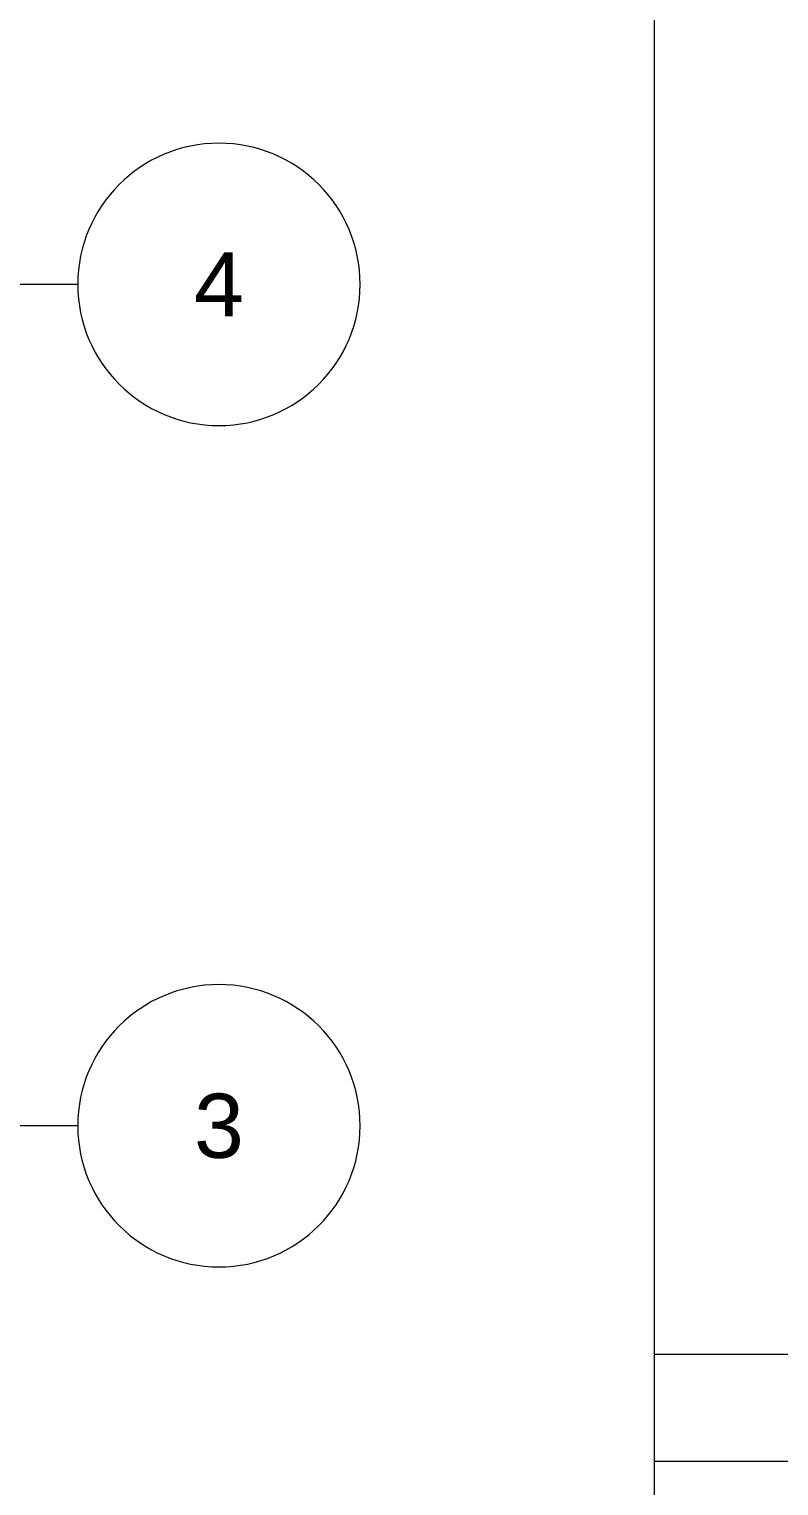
# Model space of a CAD drawing. Header units: millimetres. Extents: x -280308 to 6402717, y -14 to 2073074.
# Drawn here: x 26611 to 31867, y 564598 to 574813 of the extents above; entities that cross this region are included whole.
import ezdxf
from ezdxf.enums import TextEntityAlignment as Align

# ---------------------------------------------------------------- set-up
doc = ezdxf.new("R2010")
doc.units = ezdxf.units.MM
doc.layers.get('0').update_dxf_attribs({"lineweight": 0})
doc.layers.add('A-ANNOTATION', color=144, linetype='Continuous', lineweight=0)
doc.layers.add('A-FURN-EQPM', color=177, linetype='Continuous', lineweight=0)
doc.layers.add('A-TEXT', color=254, linetype='Continuous')
doc.styles.get("Standard").update_dxf_attribs({"font": 'arial.ttf'})

# ---------------------------------------------------------------- blocks, each defined once
blk = doc.blocks.new('KOP GAMBAR')
at = {"color": 5}
blk.add_line((342287.1, 109561.4), (342287.1, 164961.4), dxfattribs=at)
blk.add_line((342287.1, 141360.7), (352287.1, 141360.7))
at = {"ltscale": 8}
blk.add_line((342287.1, 140760.7), (352287.1, 140760.7), dxfattribs=at)
blk = doc.blocks.new('*U539')
at = {"layer": 'A-ANNOTATION', "ltscale": 0.5}
blk.add_line((0, 0), (0, -7.641), dxfattribs=at)
at = {"layer": 'A-ANNOTATION'}
blk.add_circle((0, 2.75), 2.75, dxfattribs=at)
at = {"layer": 'A-TEXT'}
blk.add_attdef('N', text='', height=0.9, dxfattribs=at).set_placement((0, 2.75), align=Align.MIDDLE_CENTER)
blk = doc.blocks.new('A$Cf37525da')
at = {"color": 124}
ref = blk.add_blockref('*U539', (4644, 0), dxfattribs=dict(at, xscale=-360.0000000000001, yscale=360.0000000000001, zscale=360.0000000000001, rotation=270))
ref.add_attrib('N', '4', dxfattribs={"layer": 'A-TEXT', "height": 450}).set_placement((5634, 0), align=Align.MIDDLE_CENTER)
ref = blk.add_blockref('*U539', (4644, -5900), dxfattribs=dict(at, xscale=-360.0000000000001, yscale=360.0000000000001, zscale=360.0000000000001, rotation=270))
ref.add_attrib('N', '3', dxfattribs={"layer": 'A-TEXT', "height": 450}).set_placement((5634, -5900), align=Align.MIDDLE_CENTER)
blk = doc.blocks.new('4')
at = {"ltscale": 0.25}
blk.add_blockref('A$Cf37525da', (22307.9, 573023.3), dxfattribs=at)

msp = doc.modelspace()

# ---------------------------------------------------------------- block references
at = {"layer": 'A-FURN-EQPM', "color": 0, "linetype": 'ByBlock', "lineweight": -2, "xscale": 1.25, "yscale": 1.25, "zscale": 1.25}
msp.add_blockref('KOP GAMBAR', (-396862.5, 388821.6), dxfattribs=at)

# ---------------------------------------------------------------- next in the draw order: block references
msp.add_blockref('4', (0, 0))

doc.saveas('drawing.dxf')
